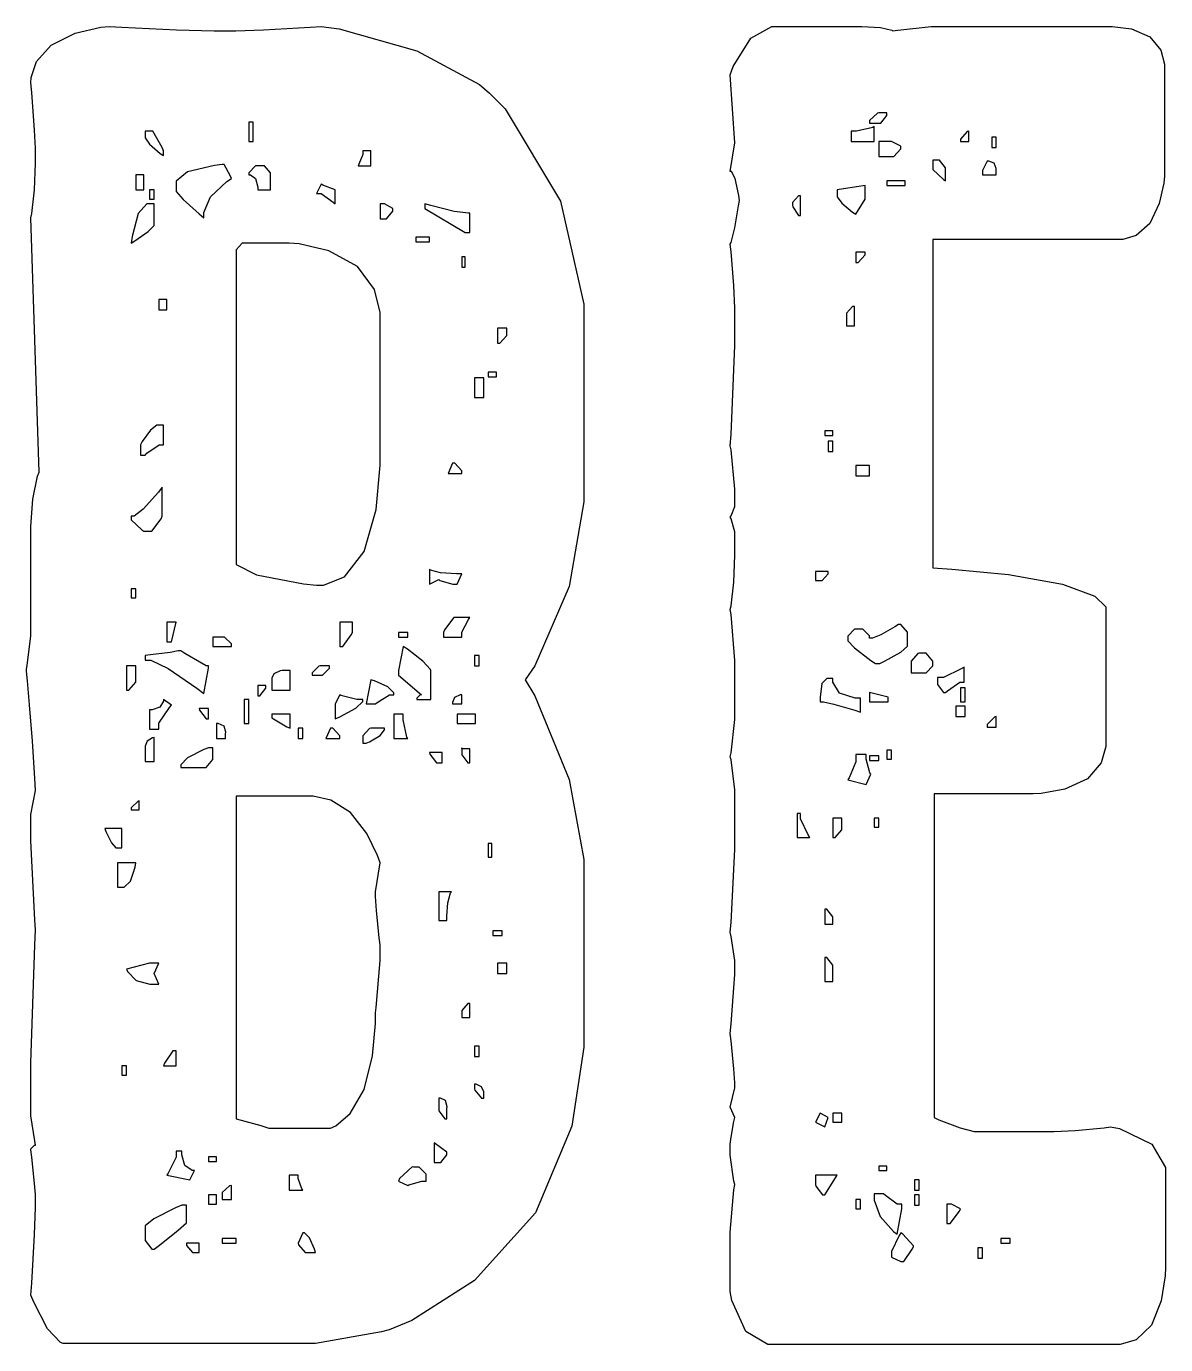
# Model space of a CAD drawing. Extents: x 44 to 313, y 66 to 291.
# Drawn here: x 46.92 to 81.81, y 246.28 to 286.63 of the extents above; entities that cross this region are included whole.
import ezdxf

# ---------------------------------------------------------------- set-up
doc = ezdxf.new("R2010")
doc.units = 0
doc.header["$MEASUREMENT"] = 0

msp = doc.modelspace()

# ---------------------------------------------------------------- linework, layer by layer
at = {"color": 7}
for points in [[(49.4591, 286.632), (49.8464, 286.606), (51.5221, 286.523), (52.6729, 286.492), (53.0571, 286.492), (53.3382, 286.492), (54.186, 286.523), (55.6066, 286.606), (55.9513, 286.632), (56.4967, 286.553), (58.8821, 285.888), (60.7921, 284.85), (61.1008, 284.585), (61.5858, 284.11), (63.2739, 281.28), (63.9932, 278.124), (63.9932, 277.071), (63.9932, 272.944), (63.9932, 272.08), (63.5427, 269.484), (62.4939, 267.054), (62.1951, 266.63), (62.4939, 266.136), (63.5427, 263.579), (63.9932, 261.131), (63.9932, 260.314), (63.9932, 256.187), (63.9932, 255.381), (63.6214, 252.96), (62.5066, 250.31), (60.6446, 248.236), (58.7223, 247.015), (58.0319, 246.732), (57.7935, 246.662), (55.7759, 246.309), (55.1035, 246.309), (48.048, 246.309), (47.9683, 246.337), (47.5671, 246.76), (47.148, 247.57), (47.0598, 247.79), (47.0863, 248.161), (47.1703, 249.644), (47.202, 250.478), (47.202, 250.755), (47.202, 250.868), (47.1703, 251.205), (47.0863, 252.016), (47.0598, 252.236), (47.0598, 252.272), (47.166, 252.377), (47.202, 252.377), (47.1745, 252.509), (47.0598, 253.284), (47.0598, 253.541), (47.0598, 254.9), (47.1745, 258.507), (47.202, 258.975), (47.1745, 259.275), (47.0598, 261.696), (47.0598, 262.503), (47.202, 263.242), (47.1784, 263.619), (47.1029, 264.745), (47.02, 265.864), (46.9579, 266.597), (46.9276, 266.894), (46.9194, 266.947), (46.9456, 267.079), (47.0598, 267.959), (47.0598, 268.252), (47.0598, 271.04), (47.0598, 271.319), (47.1181, 272.156), (47.2641, 272.865), (47.3082, 272.98), (47.0598, 280.775), (47.0863, 280.899), (47.1703, 281.628), (47.202, 282.444), (47.202, 282.715), (47.202, 282.9), (47.1703, 283.453), (47.0863, 284.605), (47.0598, 284.904), (47.0655, 285.068), (47.2267, 285.552), (47.6772, 286.06), (48.4188, 286.422), (49.1959, 286.603), (49.4591, 286.632)], [(69.9562, 286.632), (72.3194, 286.632), (72.5096, 286.632), (73.0814, 286.602), (73.4205, 286.518), (73.448, 286.492), (73.6064, 286.518), (74.6248, 286.632), (74.9653, 286.632), (79.9744, 286.632), (80.1702, 286.632), (80.7614, 286.553), (81.3234, 286.311), (81.661, 285.903), (81.7742, 285.472), (81.7742, 285.327), (81.7742, 282.046), (81.7506, 281.835), (81.6074, 281.208), (81.3195, 280.6), (80.9061, 280.231), (80.4982, 280.106), (80.3631, 280.106), (74.6827, 280.106), (74.6827, 270.051), (75.2616, 270.017), (76.998, 269.847), (78.6515, 269.558), (79.6438, 269.189), (79.9744, 268.858), (79.9744, 268.746), (79.9744, 264.76), (79.9744, 264.591), (79.8354, 264.086), (79.4191, 263.592), (78.7231, 263.277), (77.9956, 263.149), (77.7515, 263.136), (74.7187, 263.136), (74.7187, 253.224), (74.8676, 253.154), (75.511, 252.907), (75.9478, 252.801), (76.0938, 252.801), (78.1763, 252.801), (78.3911, 252.801), (79.0388, 252.833), (79.9222, 252.916), (80.1165, 252.942), (80.3973, 252.889), (81.3855, 252.413), (81.8085, 251.699), (81.8085, 251.46), (81.8085, 248.638), (81.7961, 248.382), (81.6751, 247.614), (81.376, 246.874), (80.9061, 246.426), (80.4182, 246.275), (80.2569, 246.275), (69.85, 246.275), (69.6239, 246.275), (68.9501, 246.677), (68.519, 247.624), (68.4749, 247.897), (68.4749, 249.238), (68.4749, 249.723), (68.5878, 251.011), (68.6153, 251.178), (68.5878, 251.275), (68.4749, 252.076), (68.4749, 252.342), (68.4749, 252.414), (68.5052, 252.625), (68.5878, 253.101), (68.6153, 253.224), (68.4749, 253.541), (68.6153, 254.14), (68.6153, 254.285), (68.5835, 254.719), (68.501, 255.579), (68.4749, 255.8), (68.501, 256.1), (68.5835, 257.193), (68.6153, 257.604), (68.6153, 257.74), (68.6153, 258.031), (68.501, 258.771), (68.4749, 258.903), (68.501, 259.195), (68.6153, 261.437), (68.6153, 262.184), (68.6153, 262.926), (68.6153, 263.262), (68.501, 264.178), (68.4749, 264.267), (68.501, 264.39), (68.6153, 265.409), (68.6153, 265.748), (68.6153, 266.7), (68.6153, 267.221), (68.501, 268.622), (68.4749, 268.781), (68.501, 268.897), (68.5835, 269.62), (68.6153, 270.447), (68.6153, 270.721), (68.6153, 271.004), (68.6153, 271.154), (68.501, 271.559), (68.4749, 271.603), (68.501, 271.647), (68.6153, 271.932), (68.6153, 272.028), (68.6153, 272.469), (68.501, 273.669), (68.4749, 273.792), (68.501, 274.136), (68.6153, 276.867), (68.6153, 277.777), (68.6153, 278.008), (68.5835, 278.7), (68.501, 279.727), (68.4749, 279.965), (68.501, 280.019), (68.6153, 280.464), (68.7296, 281.138), (68.7557, 281.304), (68.738, 281.455), (68.6276, 281.971), (68.5119, 282.186), (68.4749, 282.186), (68.6153, 283.068), (68.4749, 285.151), (68.5631, 285.407), (69.1085, 286.275), (69.7438, 286.632), (69.9562, 286.632)], [(72.7424, 283.669), (73.025, 283.669), (73.0857, 283.669), (73.2716, 283.907), (73.2716, 283.986), (73.025, 283.986), (72.9809, 283.978), (72.7424, 283.746), (72.7424, 283.669)], [(50.5534, 283.421), (50.5534, 283.281), (50.5534, 283.216), (50.6899, 283.022), (51.0191, 282.743), (51.1168, 282.681), (51.1168, 282.822), (51.0812, 282.92), (50.7905, 283.421), (50.6938, 283.421), (50.5534, 283.421)], [(53.7284, 283.104), (53.8688, 283.104), (53.8688, 283.704), (53.7284, 283.704), (53.7284, 283.104)], [(72.179, 283.421), (72.179, 283.104), (72.8846, 283.104), (72.8846, 283.563), (72.8405, 283.537), (72.3441, 283.421), (72.179, 283.421)], [(75.5304, 283.104), (75.777, 283.104), (75.777, 283.421), (75.7329, 283.413), (75.5304, 283.181), (75.5304, 283.104)], [(73.025, 283.104), (73.025, 282.645), (73.4138, 282.645), (73.484, 282.645), (73.6946, 282.885), (73.6946, 282.964), (73.4138, 283.104), (73.025, 283.104)], [(76.4826, 282.928), (76.623, 282.928), (76.623, 283.245), (76.4826, 283.245), (76.4826, 282.928)], [(57.2202, 282.822), (57.2202, 282.707), (57.1059, 282.417), (57.0798, 282.363), (57.4668, 282.363), (57.4668, 282.822), (57.2202, 282.822)], [(74.6827, 282.505), (74.6827, 282.363), (74.6827, 282.248), (75.0094, 281.941), (75.0715, 281.905), (75.0715, 282.222), (75.0715, 282.302), (74.8852, 282.539), (74.8249, 282.539), (74.6827, 282.539), (74.6827, 282.505)], [(76.3404, 282.505), (76.2, 282.222), (76.2, 282.082), (76.623, 282.082), (76.623, 282.222), (76.623, 282.279), (76.5609, 282.444), (76.3958, 282.505), (76.3404, 282.505)], [(51.5056, 281.799), (51.5056, 281.657), (51.5056, 281.577), (51.7165, 281.336), (52.2097, 280.891), (52.3515, 280.775), (52.3515, 280.936), (52.5625, 281.416), (53.0571, 281.887), (53.1992, 281.976), (53.1717, 282.047), (52.9802, 282.399), (52.9167, 282.399), (52.6782, 282.373), (51.8527, 282.178), (51.5056, 281.894), (51.5056, 281.799)], [(53.7284, 282.082), (53.7792, 282.082), (53.9351, 281.971), (54.011, 281.711), (54.011, 281.623), (54.398, 281.623), (54.398, 282.082), (54.398, 282.152), (54.2121, 282.363), (54.1514, 282.363), (54.011, 282.363), (53.939, 282.363), (53.7284, 282.152), (53.7284, 282.082)], [(50.2708, 281.623), (50.5174, 281.623), (50.5174, 282.082), (50.2708, 282.082), (50.2708, 281.623)], [(55.9513, 281.799), (55.8091, 281.517), (55.9499, 281.517), (56.3122, 281.254), (56.3742, 281.2), (56.3742, 281.623), (56.3742, 281.623), (55.9954, 281.773), (55.9513, 281.799)], [(71.7543, 281.623), (71.7543, 281.481), (71.7543, 281.416), (71.8908, 281.222), (72.2217, 280.943), (72.3194, 280.881), (72.602, 281.34), (72.602, 281.763), (71.7543, 281.623)], [(73.2716, 281.763), (73.8367, 281.763), (73.8367, 281.905), (73.2716, 281.905), (73.2716, 281.763)], [(50.6938, 281.34), (50.836, 281.34), (50.836, 281.623), (50.6938, 281.623), (50.6938, 281.34)], [(70.3792, 281.164), (70.3873, 281.112), (70.5651, 280.847), (70.6258, 280.847), (70.6258, 281.446), (70.5637, 281.446), (70.3792, 281.236), (70.3792, 281.164)], [(50.1304, 279.999), (50.2447, 280.071), (50.6539, 280.354), (50.836, 280.538), (50.836, 280.599), (50.836, 281.2), (50.6938, 281.2), (50.6056, 281.2), (50.3453, 280.905), (50.1565, 280.203), (50.1304, 279.999)], [(57.7494, 281.2), (57.7494, 280.741), (57.8915, 280.741), (57.9519, 280.741), (58.1381, 280.979), (58.1381, 281.058), (57.8915, 281.2), (57.7494, 281.2)], [(59.1263, 281.2), (59.1263, 281.058), (60.361, 280.318), (60.5014, 280.318), (60.5014, 280.917), (60.4573, 280.909), (60.0244, 280.966), (59.3108, 281.147), (59.1263, 281.2)], [(58.8437, 280.035), (59.2667, 280.035), (59.2667, 280.176), (58.8437, 280.176), (58.8437, 280.035)], [(53.3396, 279.717), (53.3396, 270.264), (53.3396, 270.159), (53.9655, 269.84), (55.4027, 269.566), (55.8091, 269.522), (56.0215, 269.522), (56.6621, 269.781), (57.2685, 270.554), (57.6294, 271.844), (57.7494, 273.199), (57.7494, 273.649), (57.7494, 277.636), (57.7494, 277.872), (57.5758, 278.576), (57.0562, 279.281), (56.1869, 279.756), (55.2718, 279.97), (54.9631, 279.999), (53.5862, 279.999), (53.5245, 279.999), (53.3396, 279.789), (53.3396, 279.717)], [(72.3194, 279.717), (72.3194, 279.4), (72.3896, 279.4), (72.602, 279.638), (72.602, 279.717), (72.3194, 279.717)], [(60.2548, 279.26), (60.361, 279.26), (60.361, 279.576), (60.2548, 279.576), (60.2548, 279.26)], [(50.9764, 277.953), (51.223, 277.953), (51.223, 278.271), (50.9764, 278.271), (50.9764, 277.953)], [(72.0369, 277.777), (72.0369, 277.46), (72.2835, 277.46), (72.2835, 278.059), (72.2217, 278.059), (72.0369, 277.848), (72.0369, 277.777)], [(61.3473, 277.39), (61.3473, 276.931), (61.4179, 276.931), (61.6299, 277.169), (61.6299, 277.247), (61.6299, 277.39), (61.3473, 277.39)], [(61.0665, 275.908), (61.3131, 275.908), (61.3131, 276.049), (61.0665, 276.049), (61.0665, 275.908)], [(60.6418, 275.273), (60.9244, 275.273), (60.9244, 275.872), (60.6418, 275.872), (60.6418, 275.273)], [(50.4112, 273.826), (50.4112, 273.509), (50.5534, 273.509), (50.6056, 273.563), (50.9887, 273.826), (51.1168, 273.826), (51.1168, 274.425), (50.9764, 274.425), (50.9115, 274.425), (50.7199, 274.272), (50.4638, 273.924), (50.4112, 273.826)], [(71.3673, 274.108), (71.6139, 274.108), (71.6139, 274.249), (71.3673, 274.249), (71.3673, 274.108)], [(71.4735, 273.615), (71.6139, 273.615), (71.6139, 273.932), (71.4735, 273.932), (71.4735, 273.615)], [(59.9722, 273.262), (59.8318, 272.944), (60.2548, 272.944), (60.2548, 273.024), (60.0424, 273.262), (59.9722, 273.262)], [(72.3194, 272.874), (72.7424, 272.874), (72.7424, 273.19), (72.3194, 273.19), (72.3194, 272.874)], [(50.1304, 271.639), (50.1304, 271.525), (50.4553, 271.216), (50.5174, 271.18), (50.6596, 271.18), (50.764, 271.18), (51.0466, 271.56), (51.0826, 271.639), (51.0826, 272.521), (50.9669, 272.372), (50.4994, 271.855), (50.2225, 271.639), (50.1304, 271.639)], [(59.2667, 270.015), (59.2667, 269.558), (59.5492, 269.699), (59.5835, 269.673), (59.9803, 269.558), (60.1126, 269.558), (60.2548, 269.875), (60.0908, 269.875), (59.6015, 269.907), (59.2928, 269.989), (59.2667, 270.015)], [(71.0847, 269.945), (71.0847, 269.663), (71.2251, 269.663), (71.2872, 269.663), (71.4735, 269.875), (71.4735, 269.945), (71.0847, 269.945)], [(50.1304, 269.133), (50.2708, 269.133), (50.2708, 269.416), (50.1304, 269.416), (50.1304, 269.133)], [(51.223, 268.394), (51.223, 267.794), (51.3652, 267.794), (51.5056, 268.394), (51.223, 268.394)], [(56.5146, 268.394), (56.5146, 267.652), (56.6113, 267.652), (56.8674, 268.005), (56.9034, 268.075), (56.9034, 268.394), (56.5146, 268.394)], [(59.6896, 268.075), (59.6896, 267.935), (60.2548, 267.935), (60.2548, 268.085), (60.4573, 268.473), (60.5014, 268.534), (60.1126, 268.534), (60.0068, 268.534), (59.7242, 268.155), (59.6896, 268.075)], [(58.3145, 267.935), (58.5971, 267.935), (58.5971, 268.075), (58.3145, 268.075), (58.3145, 267.935)], [(72.7424, 267.899), (72.7424, 267.971), (72.5304, 268.181), (72.4598, 268.181), (72.3194, 268.181), (72.2753, 268.173), (72.0729, 267.968), (72.0729, 267.899), (72.0729, 267.826), (72.2835, 267.604), (72.777, 267.221), (72.9188, 267.123), (73.061, 267.123), (73.2014, 267.195), (73.6946, 267.477), (73.9069, 267.662), (73.9069, 267.722), (73.9069, 268.005), (73.9069, 268.085), (73.6946, 268.323), (73.6244, 268.323), (73.5182, 268.253), (73.0899, 268.006), (72.8292, 267.899), (72.7424, 267.899)], [(52.6341, 267.935), (52.6341, 267.652), (53.1992, 267.652), (53.1992, 267.724), (52.9869, 267.935), (52.9167, 267.935), (52.6341, 267.935)], [(58.4549, 267.652), (58.3145, 266.912), (58.3145, 266.77), (59.0201, 266.171), (58.9841, 266.171), (58.8779, 266.066), (58.8779, 266.03), (59.3027, 266.03), (59.3027, 266.912), (59.2928, 266.948), (59.0628, 267.203), (58.5872, 267.564), (58.4549, 267.652)], [(50.5534, 267.37), (50.5534, 267.229), (50.7312, 267.229), (51.2671, 266.97), (52.1395, 266.375), (52.3515, 266.207), (52.4937, 266.983), (52.4937, 267.053), (52.4274, 267.053), (52.2291, 267.163), (51.7687, 267.433), (51.646, 267.512), (51.5648, 267.512), (51.3235, 267.468), (50.7199, 267.388), (50.5534, 267.37)], [(60.6418, 267.053), (60.784, 267.053), (60.784, 267.37), (60.6418, 267.37), (60.6418, 267.053)], [(74.0131, 267.123), (74.0131, 266.84), (74.4001, 266.84), (74.4707, 266.84), (74.6827, 267.053), (74.6827, 267.123), (74.6827, 267.203), (74.4707, 267.442), (74.4001, 267.442), (74.2597, 267.442), (74.2156, 267.433), (74.0131, 267.202), (74.0131, 267.123)], [(49.9883, 267.053), (49.9883, 266.311), (50.0585, 266.311), (50.2708, 266.551), (50.2708, 266.63), (50.2708, 267.053), (49.9883, 267.053)], [(54.434, 266.63), (54.434, 266.311), (54.9973, 266.311), (54.9973, 266.912), (54.7508, 266.912), (54.6887, 266.904), (54.4985, 266.81), (54.434, 266.675), (54.434, 266.63)], [(55.6687, 266.77), (55.9153, 266.77), (55.9855, 266.77), (56.1979, 266.983), (56.1979, 267.053), (55.9153, 267.053), (55.8793, 267.045), (55.6687, 266.839), (55.6687, 266.77)], [(74.8249, 266.7), (74.8249, 266.56), (74.8249, 266.481), (75.0094, 266.241), (75.0715, 266.241), (75.1321, 266.295), (75.5082, 266.56), (75.6348, 266.56), (75.6348, 267.017), (75.5467, 266.965), (75.0051, 266.7), (74.8249, 266.7)], [(54.011, 266.453), (54.011, 266.135), (54.0713, 266.135), (54.2576, 266.375), (54.2576, 266.453), (54.011, 266.453)], [(57.4668, 266.63), (57.3264, 265.888), (57.609, 265.888), (57.6612, 265.932), (58.0443, 266.171), (58.1723, 266.171), (58.1723, 266.232), (57.9907, 266.414), (57.5814, 266.595), (57.4668, 266.63)], [(71.2251, 265.958), (71.3299, 265.958), (71.6442, 265.88), (72.2919, 265.695), (72.4598, 265.642), (72.4598, 266.065), (72.3, 266.065), (71.8249, 266.221), (71.6139, 266.554), (71.6139, 266.664), (71.4735, 266.664), (71.4347, 266.672), (71.2833, 266.511), (71.2251, 266.098), (71.2251, 265.958)], [(75.5304, 265.958), (75.6708, 265.958), (75.6708, 266.383), (75.5304, 266.383), (75.5304, 265.958)], [(51.1168, 266.03), (51.1168, 265.971), (51.011, 265.792), (50.7725, 265.712), (50.6938, 265.712), (50.6938, 265.113), (50.9764, 265.113), (50.9764, 265.298), (51.3031, 265.775), (51.3652, 265.854), (51.1168, 266.03)], [(53.5862, 265.289), (53.7284, 265.289), (53.7284, 266.03), (53.5862, 266.03), (53.5862, 265.289)], [(56.5146, 266.171), (56.3742, 265.888), (56.3742, 265.429), (56.5146, 265.491), (57.0082, 265.757), (57.2202, 265.963), (57.2202, 266.03), (57.0438, 266.03), (56.5492, 266.145), (56.5146, 266.171)], [(59.9722, 265.888), (60.2548, 265.888), (60.2548, 266.171), (60.2008, 266.163), (60.0329, 266.083), (59.9722, 265.938), (59.9722, 265.888)], [(72.7424, 266.241), (72.7424, 265.958), (73.3076, 265.958), (73.3076, 266.101), (72.7424, 266.241)], [(52.2111, 265.748), (52.2192, 265.695), (52.4245, 265.429), (52.4937, 265.429), (52.4937, 265.748), (52.2111, 265.748)], [(54.434, 265.571), (54.434, 265.467), (54.8996, 265.184), (54.9973, 265.148), (54.9973, 265.571), (54.434, 265.571)], [(58.1723, 265.571), (58.1723, 264.83), (58.5971, 264.83), (58.5692, 264.874), (58.4549, 265.398), (58.4549, 265.571), (58.1723, 265.571)], [(60.1126, 265.289), (60.6778, 265.289), (60.6778, 265.571), (60.1126, 265.571), (60.1126, 265.289)], [(75.3883, 265.501), (75.6708, 265.501), (75.6708, 265.818), (75.3883, 265.818), (75.3883, 265.501)], [(52.7403, 265.289), (52.7403, 264.83), (53.0229, 264.83), (53.0229, 264.972), (53.031, 265.026), (52.9731, 265.21), (52.7981, 265.289), (52.7403, 265.289)], [(55.2457, 264.83), (55.3861, 264.83), (55.3861, 265.148), (55.2457, 265.148), (55.2457, 264.83)], [(56.2321, 265.148), (56.0917, 264.83), (56.5146, 264.83), (56.5146, 264.91), (56.3026, 265.148), (56.2321, 265.148)], [(57.2202, 264.83), (57.2202, 264.69), (57.3264, 264.69), (57.4227, 264.725), (57.7536, 264.92), (57.8915, 265.092), (57.8915, 265.148), (57.4668, 265.148), (57.4227, 265.14), (57.2202, 264.909), (57.2202, 264.83)], [(76.3404, 265.183), (76.623, 265.183), (76.623, 265.501), (76.5789, 265.493), (76.3404, 265.261), (76.3404, 265.183)], [(50.5534, 264.547), (50.5534, 264.124), (50.836, 264.124), (50.836, 264.866), (50.782, 264.849), (50.6141, 264.747), (50.5534, 264.599), (50.5534, 264.547)], [(51.646, 263.948), (52.3515, 263.948), (52.4221, 263.948), (52.6341, 264.188), (52.6341, 264.267), (52.6341, 264.547), (52.4937, 264.547), (52.3515, 264.495), (51.8569, 264.236), (51.646, 264.021), (51.646, 263.948)], [(59.2667, 264.407), (59.2748, 264.355), (59.4801, 264.09), (59.5492, 264.09), (59.6554, 264.09), (59.6554, 264.407), (59.2667, 264.407)], [(60.2548, 264.547), (60.2548, 264.407), (60.2548, 264.328), (60.4393, 264.09), (60.5014, 264.09), (60.5014, 264.513), (60.2548, 264.513), (60.2548, 264.547)], [(73.2716, 264.195), (73.4138, 264.195), (73.4138, 264.477), (73.2716, 264.477), (73.2716, 264.195)], [(72.3194, 264.301), (72.3194, 264.116), (72.1169, 263.623), (72.0729, 263.561), (72.6362, 263.419), (72.7784, 263.737), (72.7509, 263.781), (72.6362, 264.199), (72.6362, 264.337), (72.3194, 264.337), (72.3194, 264.301)], [(72.7424, 264.301), (72.7424, 264.16), (73.025, 264.16), (73.025, 264.301), (72.7424, 264.301)], [(50.1304, 262.643), (50.377, 262.643), (50.377, 262.926), (50.341, 262.917), (50.1304, 262.712), (50.1304, 262.643)], [(53.3396, 263.066), (53.3396, 253.188), (53.498, 253.144), (54.0978, 252.982), (54.35, 252.906), (54.434, 252.906), (56.2321, 252.906), (56.3989, 252.978), (56.8343, 253.348), (57.2643, 254.088), (57.5222, 255.119), (57.609, 256.106), (57.609, 256.433), (57.6351, 256.594), (57.7494, 258.036), (57.7494, 258.516), (57.7219, 258.728), (57.6393, 259.566), (57.609, 259.996), (57.609, 260.138), (57.7494, 261.02), (57.6711, 261.253), (57.3511, 261.921), (56.8494, 262.561), (56.2405, 262.941), (55.7043, 263.066), (55.5265, 263.066), (53.3396, 263.066)], [(70.5196, 262.537), (70.5196, 261.797), (70.9083, 261.797), (70.8642, 261.877), (70.6258, 262.373), (70.6258, 262.537), (70.5196, 262.537)], [(71.6139, 262.396), (71.6139, 261.797), (71.6841, 261.797), (71.8965, 262.035), (71.8965, 262.114), (71.8965, 262.396), (71.6139, 262.396)], [(72.8846, 262.114), (73.025, 262.114), (73.025, 262.396), (72.8846, 262.396), (72.8846, 262.114)], [(49.3187, 262.078), (49.3529, 261.982), (49.5254, 261.634), (49.6605, 261.479), (49.7057, 261.479), (49.8479, 261.479), (49.8479, 262.078), (49.3187, 262.078)], [(61.0665, 261.196), (61.171, 261.196), (61.171, 261.621), (61.0665, 261.621), (61.0665, 261.196)], [(49.7057, 261.02), (49.7057, 260.28), (49.8479, 260.28), (49.9124, 260.28), (50.111, 260.466), (50.2528, 260.897), (50.2708, 261.02), (49.7057, 261.02)], [(59.5492, 260.138), (59.5492, 259.256), (59.7958, 259.256), (59.7958, 259.394), (59.8262, 259.804), (59.9101, 260.103), (59.9362, 260.138), (59.5492, 260.138)], [(71.3673, 259.608), (71.3673, 259.151), (71.6139, 259.151), (71.6139, 259.292), (71.6139, 259.372), (71.428, 259.608), (71.3673, 259.608)], [(61.2069, 258.798), (61.4895, 258.798), (61.4895, 258.939), (61.2069, 258.939), (61.2069, 258.798)], [(49.9883, 257.774), (50.0144, 257.696), (50.2789, 257.427), (50.6966, 257.315), (50.836, 257.315), (50.9764, 257.315), (50.836, 257.634), (50.9764, 257.951), (50.6938, 257.951), (49.9883, 257.774)], [(61.3473, 257.634), (61.6299, 257.634), (61.6299, 257.951), (61.3473, 257.951), (61.3473, 257.634)], [(71.3673, 258.127), (71.3673, 257.387), (71.6139, 257.387), (71.6139, 257.81), (71.6139, 257.89), (71.428, 258.127), (71.3673, 258.127)], [(60.2548, 256.433), (60.2548, 256.293), (60.5014, 256.293), (60.5014, 256.716), (60.4393, 256.716), (60.2548, 256.505), (60.2548, 256.433)], [(51.1168, 254.812), (51.5056, 254.812), (51.5056, 255.271), (51.4078, 255.271), (51.1514, 254.891), (51.1168, 254.812)], [(60.6418, 255.094), (60.784, 255.094), (60.784, 255.411), (60.6418, 255.411), (60.6418, 255.094)], [(49.8479, 254.529), (49.9883, 254.529), (49.9883, 254.812), (49.8479, 254.812), (49.8479, 254.529)], [(60.6418, 254.247), (60.6418, 254.106), (60.6503, 254.062), (60.8556, 253.824), (60.9244, 253.824), (60.9244, 253.964), (60.9244, 254.017), (60.8623, 254.172), (60.6972, 254.247), (60.6418, 254.247)], [(59.5492, 253.824), (59.5492, 253.507), (59.5492, 253.428), (59.7337, 253.188), (59.7958, 253.188), (59.7958, 253.507), (59.8039, 253.56), (59.7517, 253.745), (59.5986, 253.824), (59.5492, 253.824)], [(71.2251, 253.365), (71.0847, 253.082), (71.3673, 252.942), (71.4735, 253.224), (71.2251, 253.365)], [(71.6139, 253.082), (71.8965, 253.082), (71.8965, 253.365), (71.6139, 253.365), (71.6139, 253.082)], [(59.4071, 252.448), (59.4071, 251.847), (59.5492, 251.847), (59.6099, 251.847), (59.7958, 252.087), (59.7958, 252.166), (59.4071, 252.448)], [(51.5056, 252.2), (51.5056, 252.016), (51.2671, 251.522), (51.223, 251.46), (51.9285, 251.318), (52.0707, 251.601), (51.9949, 251.601), (51.7701, 251.757), (51.6819, 252.09), (51.6819, 252.2), (51.5056, 252.2)], [(52.4937, 251.883), (52.7403, 251.883), (52.7403, 252.024), (52.4937, 252.024), (52.4937, 251.883)], [(54.9631, 251.46), (54.9631, 251.001), (55.3861, 251.001), (55.3586, 251.045), (55.2457, 251.357), (55.2457, 251.46), (54.9631, 251.46)], [(58.3145, 251.284), (58.5971, 251.142), (58.6313, 251.17), (59.0282, 251.284), (59.1605, 251.284), (59.1605, 251.424), (59.1605, 251.496), (58.9485, 251.707), (58.8779, 251.707), (58.7735, 251.707), (58.7294, 251.716), (58.3487, 251.364), (58.3145, 251.284)], [(71.0847, 251.46), (71.0847, 251.178), (71.0928, 251.126), (71.2982, 250.861), (71.3673, 250.861), (71.7543, 251.46), (71.0847, 251.46)], [(73.025, 251.601), (73.2716, 251.601), (73.2716, 251.743), (73.025, 251.743), (73.025, 251.601)], [(52.9167, 250.861), (52.9167, 250.719), (53.1992, 250.719), (53.1992, 251.142), (53.1453, 251.134), (52.9167, 250.93), (52.9167, 250.861)], [(74.1193, 251.001), (74.2597, 251.001), (74.2597, 251.318), (74.1193, 251.318), (74.1193, 251.001)], [(52.4937, 250.578), (52.7403, 250.578), (52.7403, 250.861), (52.4937, 250.861), (52.4937, 250.578)], [(72.3194, 250.436), (72.4598, 250.436), (72.4598, 250.719), (72.3194, 250.719), (72.3194, 250.436)], [(72.8846, 250.861), (72.8846, 250.696), (73.0649, 250.195), (73.4741, 249.741), (73.5902, 249.66), (73.7306, 250.436), (73.7306, 250.578), (73.5887, 250.578), (73.2275, 250.843), (73.1654, 250.895), (72.8846, 250.895), (72.8846, 250.861)], [(74.1193, 250.542), (74.2597, 250.542), (74.2597, 250.861), (74.1193, 250.861), (74.1193, 250.542)], [(50.5534, 249.837), (50.5534, 249.52), (50.5615, 249.468), (50.7668, 249.202), (50.836, 249.202), (50.9944, 249.318), (51.5662, 249.776), (51.8223, 250.008), (51.8223, 250.083), (51.8223, 250.542), (51.6819, 250.542), (51.4876, 250.464), (50.8261, 250.125), (50.5534, 249.91), (50.5534, 249.837)], [(75.1057, 250.578), (75.1057, 249.979), (75.2119, 249.979), (75.4944, 250.358), (75.5304, 250.436), (75.2479, 250.578), (75.1057, 250.578)], [(52.9167, 249.378), (53.3396, 249.378), (53.3396, 249.52), (52.9167, 249.52), (52.9167, 249.378)], [(55.3861, 249.696), (55.2457, 249.378), (55.2538, 249.334), (55.4577, 249.097), (55.5265, 249.097), (55.7749, 249.097), (55.747, 249.195), (55.5928, 249.542), (55.4373, 249.696), (55.3861, 249.696)], [(73.6946, 249.696), (73.6505, 249.618), (73.4138, 249.122), (73.4138, 248.955), (73.6946, 248.815), (73.7912, 248.815), (74.0473, 249.195), (74.0833, 249.273), (74.0914, 249.3), (73.7651, 249.652), (73.6946, 249.696)], [(76.7652, 249.378), (77.046, 249.378), (77.046, 249.52), (76.7652, 249.52), (76.7652, 249.378)], [(51.8223, 249.378), (51.8223, 249.308), (52.0086, 249.097), (52.0707, 249.097), (52.2111, 249.097), (52.2111, 249.378), (51.8223, 249.378)], [(76.0596, 248.921), (76.2, 248.921), (76.2, 249.238), (76.0596, 249.238), (76.0596, 248.921)]]:
    msp.add_lwpolyline(points, close=True, dxfattribs=at)

doc.saveas('drawing.dxf')
